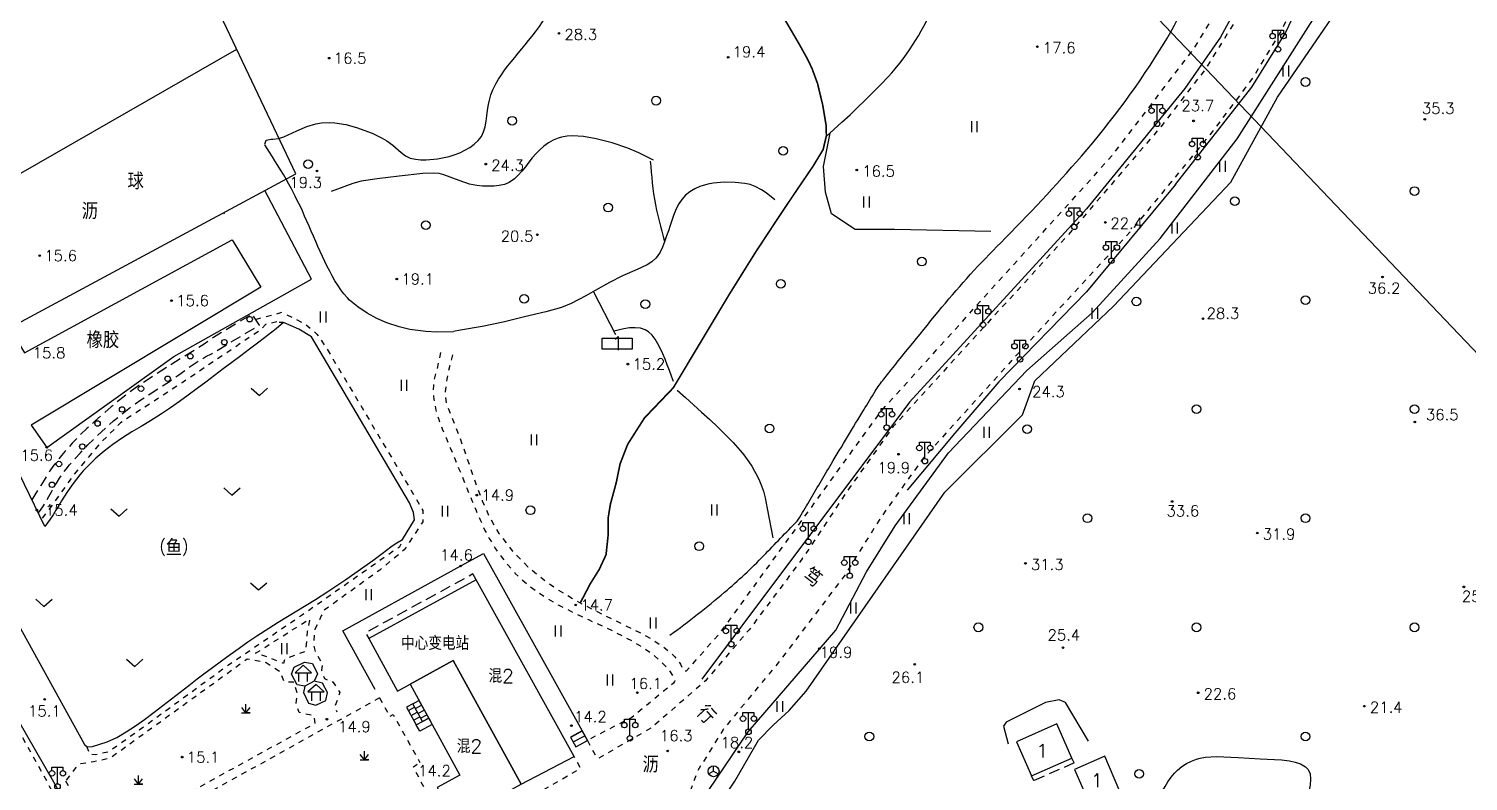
# Model space of a CAD drawing. Extents: x 115374 to 116875, y 149866 to 152432.
# Drawn here: x 116151 to 116415, y 150632.8 to 150770.7 of the extents above; entities that cross this region are included whole.
import ezdxf
from ezdxf.enums import TextEntityAlignment as Align

# ---------------------------------------------------------------- set-up
doc = ezdxf.new("R2010")
doc.units = 0
doc.header["$MEASUREMENT"] = 0
doc.header["$PDMODE"] = 32
doc.header["$PDSIZE"] = 0.3
for name, pattern in [('X3', [5, 4, -1]), ('X5', [3, 2, -1]), ('X6', [2, 1, -1])]:
    doc.linetypes.add(name, pattern=pattern)
doc.layers.get('0').update_dxf_attribs({"linetype": 'CONTINUOUS'})
for name, color, linetype in [('BOUND', 7, 'CONTINUOUS'), ('DLDW', 14, 'CONTINUOUS'), ('DLSS', 5, 'CONTINUOUS'), ('DMTZ', 5, 'CONTINUOUS'), ('GCD', 1, 'CONTINUOUS'), ('GXYZ', 2, 'CONTINUOUS'), ('JMD', 6, 'CONTINUOUS'), ('SXSS', 5, 'CONTINUOUS'), ('YZH', 2, 'CONTINUOUS'), ('ZBTZ', 5, 'CONTINUOUS')]:
    doc.layers.add(name, color=color, linetype=linetype)
doc.styles.add('HZ', font='rs.shx', dxfattribs={"bigfont": 'hztxt.shx'})
doc.linetypes.add('X19', pattern='A,4.5,[145,symbolx.shx,S=1,R=0,X=0,Y=1],4.5,-0.5,[146,symbolx.shx,S=1,R=0,X=0,Y=0],-0.5', length=10)
doc.linetypes.add('X33', pattern='A,2,[150,symbolx.shx,S=1,R=0,X=0,Y=1],1e-11', length=2)
doc.linetypes.add('X35', pattern='A,2,[4,symbolt.shx,S=1,R=0,X=0,Y=0],2,[28,symbolt.shx,S=1,R=0,X=0,Y=0],1e-11', length=4)
doc.linetypes.add('X36', pattern='A,2,[4,symbolt.shx,S=1,R=180,X=0,Y=0],2,[28,symbolt.shx,S=1,R=180,X=0,Y=0],1e-11', length=4)
doc.linetypes.add('X39', pattern='A,2,[150,symbolx.shx,S=1,R=0,X=0,Y=1],2,[151,symbolx.shx,S=1,R=0,X=0,Y=3],1e-11', length=4)
doc.linetypes.add('X4', pattern='A,0,-1e-09,[149,symbolx.shx,S=0.15,R=0,X=0,Y=0],-1.6', length=1.6)
doc.linetypes.add('X49', pattern='A,0,[5,symbolt.shx,S=1,R=0,X=0,Y=0],-10', length=10)

# ---------------------------------------------------------------- blocks, each defined once
blk = doc.blocks.new('GC121')
for p, q in [((-0.5, -0.64), (-0.5, 1.36)), ((-0.5, -0.64), (-0.5, 0.86)), ((0.5, -0.64), (0.5, 1.36))]:
    blk.add_line(p, q)
blk = doc.blocks.new('GC126')
for p, q in [((-1.5, 0.7), (0, -0.64)), ((0, -0.64), (1.5, 0.7))]:
    blk.add_line(p, q)
blk = doc.blocks.new('GC097')
for p, q in [((-1, 2.92), (-1, 3.52)), ((-1, 3.52), (1, 3.52)), ((0, 0.52), (0, 3.52)), ((1, 3.52), (1, 2.92))]:
    blk.add_line(p, q)
for centre in [(-1, 2.42), (1, 2.42), (0.01, 0)]:
    blk.add_circle(centre, 0.5)
blk = doc.blocks.new('GC048')
for q in [(-0.87, -0.5), (0, 1), (0.87, -0.5)]:
    blk.add_line((0, 0), q)
blk.add_circle((0, 0), 1)
blk = doc.blocks.new('GC124')
for p, q in [((0, -0.8), (-0.75, 0.2)), ((0, -0.8), (0, 0.8)), ((0, -0.8), (0.75, 0.2)), ((-0.8, -0.8), (0.75, -0.8)), ((0.8, -0.8), (0, -0.8))]:
    blk.add_line(p, q)
blk = doc.blocks.new('GC122')
blk.add_circle((0, 0), 0.8)
blk = doc.blocks.new('GC100')
for p, q in [((0.01, 3), (-1.49, 1.6)), ((1.51, 1.6), (0.01, 3)), ((-1.49, 1.6), (1.51, 1.6)), ((-0.79, 0), (-0.79, 1.6)), ((0.81, 0), (0.81, 1.6))]:
    blk.add_line(p, q)

msp = doc.modelspace()

# ---------------------------------------------------------------- linework, layer by layer
at = {"layer": 'BOUND', "linetype": 'Continuous', "flags": 128}
for points in [[(116220.26, 150646.32), (116222.04, 150643.08), (116223.18, 150643.7), (116221.4, 150646.94)], [(116223.18, 150643.7), (116221.4, 150646.94), (116222.54, 150647.57), (116224.32, 150644.33)], [(116222.67, 150641.94), (116222.04, 150643.08), (116224.32, 150644.33), (116224.95, 150643.19)]]:
    msp.add_lwpolyline(points, close=True, dxfattribs=at)
at = {"layer": 'BOUND', "linetype": 'Continuous', "elevation": 14.21, "flags": 128}
msp.add_lwpolyline([(116250.36, 150640.87), (116251.32, 150639.08), (116253.45, 150640.22), (116252.49, 150642.01)], close=True, dxfattribs=at)
at = {"layer": 'DLDW', "flags": 128}
msp.add_lwpolyline([(116201.62, 150650.22), (116200.19, 150650.45), (116199.15, 150652.39), (116199.63, 150653.65), (116201.56, 150654.57), (116203.02, 150654.34), (116203.93, 150652.47), (116203.3, 150651.14)], dxfattribs=at)
msp.add_lwpolyline([(116201.62, 150650.22), (116201.34, 150649.02), (116202.25, 150647.08), (116203.65, 150646.73), (116205.45, 150647.58), (116205.74, 150649.04), (116204.82, 150650.72), (116203.3, 150651.14)], close=True, dxfattribs=at)
at = {"layer": 'DLSS', "linetype": 'X6', "flags": 128}
for points in [[(116228.67, 150710.97), (116227.62, 150706.52), (116227.34, 150704.24), (116227.5, 150702.23), (116229, 150698.42), (116230.07, 150695.6), (116231.07, 150692.78), (116232.04, 150689.95), (116233.03, 150687.13), (116234.15, 150684.17), (116235.35, 150681.42), (116237.21, 150678.19), (116239.66, 150675.01), (116242.52, 150672.1), (116245.63, 150669.56), (116248.15, 150667.8), (116250.72, 150666.25), (116254.17, 150664.37), (116259.57, 150661.74), (116263.15, 150659.96), (116264.03, 150659.49), (116265.63, 150658.57), (116267.29, 150657.46), (116268.77, 150656.27), (116269.49, 150655.56), (116270.13, 150654.79), (116270.49, 150654.25), (116270.92, 150653.36), (116271.22, 150653), (116271.6, 150652.98), (116277.98, 150660.22), (116307.32, 150700.63), (116349.64, 150747.43), (116364.5, 150766.84), (116373.1, 150780.8), (116378.98, 150793.92), (116382.89, 150813.4), (116382.77, 150832.37), (116381.81, 150848.27), (116380.52, 150859.6), (116375.78, 150887.66), (116370.13, 150914.6), (116360.94, 150943.62), (116356.37, 150955.18), (116350.17, 150969.07), (116348.92, 150972.72), (116347.49, 150975.81), (116345, 150979), (116340.21, 150984.15), (116336.37, 150989.14), (116331.86, 150992.88), (116323.99, 151000)], [(116328.29, 151000), (116338.36, 150991.58), (116350.32, 150977.83), (116359.98, 150956.99), (116363.43, 150947.69), (116374.28, 150913.28), (116385.31, 150851.79), (116386.48, 150813.17), (116382.41, 150792.47), (116374.65, 150776.05), (116366.8, 150763.38), (116358.64, 150752.79), (116341.62, 150732.99), (116309.53, 150697.81), (116300.88, 150685.69), (116292.9, 150673.64), (116283.08, 150660.52), (116275.1, 150651.19), (116265.19, 150642.56), (116255.31, 150636.87), (116253.45, 150640.22)], [(116370.63, 150956.85), (116371, 150953.65), (116372.19, 150949.69), (116377.11, 150935.36), (116383.61, 150912.65), (116393.64, 150854.74), (116394.69, 150830.61), (116393.79, 150806.35), (116389.91, 150790.02), (116380.73, 150770.42), (116375.5, 150761.78), (116367.83, 150751.59), (116353.19, 150733.74), (116331.79, 150710.51), (116314.84, 150691.74), (116307.34, 150681.28), (116300.49, 150670.33), (116288.75, 150654.88), (116278.31, 150642.22), (116273.61, 150634.6), (116272.11, 150630.48), (116271.93, 150628.32), (116272.22, 150626.12), (116305.11, 150544.73), (116305.41, 150544.53), (116305.8, 150544.55), (116316.04, 150549.01)], [(116192.58, 150717.46), (116197.41, 150718.76), (116201.77, 150716.55), (116203.83, 150714.77), (116205.68, 150712.04), (116223.27, 150682.43), (116223.22, 150680.32), (116219.84, 150675.21), (116215.34, 150671.47), (116205.05, 150664.05), (116204.62, 150663.08), (116203.45, 150660.63), (116203.19, 150657.95), (116203.54, 150656.4), (116204.86, 150654.27), (116204.67, 150653.14), (116205.19, 150651.58), (116206.71, 150650.97), (116208.04, 150649.04), (116207.02, 150646.24), (116207.5, 150645.51)], [(116196.48, 150717.03), (116194.36, 150716.5), (116193.57, 150715.56), (116179.1, 150705.84), (116167.82, 150698.48), (116163.89, 150694.54), (116159.16, 150688.89), (116154.61, 150682.52), (116153.26, 150680.81)], [(116226.5, 150711.37), (116225.88, 150708.41), (116225.58, 150707.45), (116225.34, 150706.48), (116225.19, 150705.38), (116225.15, 150704.39), (116225.21, 150703.38), (116225.29, 150702.78), (116225.44, 150701.78), (116225.65, 150700.81), (116225.81, 150700.21), (116226.11, 150699.26), (116226.45, 150698.32), (116226.82, 150697.39), (116227.2, 150696.46), (116227.51, 150695.73), (116227.9, 150694.81), (116228.28, 150693.88), (116228.67, 150692.96), (116229.05, 150692.04), (116229.43, 150691.11), (116229.81, 150690.19), (116230.19, 150689.27), (116230.57, 150688.34), (116230.95, 150687.42), (116231.33, 150686.49), (116231.71, 150685.57), (116232.25, 150684.27), (116232.63, 150683.35), (116233.01, 150682.42), (116233.41, 150681.5), (116233.81, 150680.58), (116234.22, 150679.67), (116234.65, 150678.77), (116235.43, 150677.3), (116235.94, 150676.44), (116236.48, 150675.59), (116237.05, 150674.76), (116237.64, 150673.95), (116238.25, 150673.15), (116238.88, 150672.37), (116240.21, 150670.88), (116241.43, 150669.71), (116242.98, 150668.44), (116244.6, 150667.25), (116246.27, 150666.15), (116248.21, 150665.03), (116250.89, 150663.69), (116253.61, 150662.42), (116256.12, 150661.25), (116258.84, 150659.95), (116261.51, 150658.56), (116264.07, 150657.02), (116265.23, 150656.18), (116266.74, 150654.87), (116267.97, 150653.63), (116268.61, 150652.85), (116269.16, 150652.01), (116269.45, 150651.38), (116269.44, 150651.2), (116269.4, 150651.03), (116269.2, 150650.74), (116261.61, 150644.47), (116253.42, 150640.27)], [(116125.14, 150688.71), (116127.88, 150682.04), (116130.64, 150675.56), (116175, 150595.18), (116175.93, 150594.66), (116177.29, 150594.37), (116178.96, 150595.01), (116240.61, 150628.76), (116245.03, 150630.99), (116252.2, 150635.14), (116251.01, 150637.29)], [(116161.53, 150639.2), (116162.16, 150637.71), (116163.3, 150637.68), (116165.62, 150638.21), (116170.85, 150641.89), (116176.64, 150646.11), (116187.58, 150654.08), (116201.18, 150663.33), (116213.2, 150671.76), (116219, 150675.82), (116219.8, 150677.15)], [(116215.31, 150648.06), (116194.39, 150636.43), (116164.63, 150620.03), (116177.26, 150597), (116219.6, 150620.84), (116226.8, 150624.96), (116225.36, 150627.47), (116221, 150624.97)], [(116215.31, 150648.06), (116217.19, 150644.63), (116217.81, 150644.98), (116222.69, 150636.19)], [(116220.16, 150626.51), (116224.64, 150629.27), (116221.53, 150635.43), (116222.69, 150636.19)]]:
    msp.add_lwpolyline(points, dxfattribs=at)
at = {"layer": 'DLSS', "linetype": 'X3', "const_width": 0.3, "flags": 128}
msp.add_lwpolyline([(116251.03, 150880.14), (116250.37, 150874.48), (116250.53, 150868.49), (116250.82, 150864.48), (116251.01, 150858.43), (116250.86, 150852.43), (116250.52, 150842.93), (116250.14, 150838.95), (116249.22, 150834.66), (116248.48, 150831.75), (116247.91, 150827.95), (116247.93, 150824.65), (116248.49, 150821.6), (116250.23, 150818.7), (116254.62, 150816.17), (116258.71, 150813.85), (116264.06, 150809.12), (116268.65, 150803.81), (116273.53, 150797.83), (116276.04, 150794.71), (116277.84, 150792.32), (116280.06, 150788.98), (116282.61, 150784.68), (116286.35, 150778.08), (116289.87, 150772.04), (116292.29, 150767.91), (116293.75, 150765.28), (116294.62, 150763.48), (116295.64, 150760.72), (116296.58, 150756.82), (116297.2, 150753.13), (116297.27, 150751.13), (116296.66, 150748.57), (116294.79, 150745.49), (116291.38, 150740.48), (116288.05, 150735.5), (116284.22, 150729.68), (116279.48, 150722.08), (116273.82, 150712.64), (116270.22, 150706.63), (116269.19, 150704.91), (116263.9, 150699.38), (116260.82, 150694.55), (116259.43, 150690.96), (116258.71, 150687.47), (116257.66, 150683.6), (116257.22, 150680.93), (116257.24, 150677.9), (116256.85, 150674.29), (116255.6, 150671.6), (116253.98, 150669.01), (116252.17, 150665.55)], dxfattribs=at)
at = {"layer": 'DLSS', "linetype": 'X6', "flags": 128}
for points in [[(116192.55, 150656.22), (116202.5, 150662.53), (116202.06, 150660.23), (116201.8, 150657.17), (116201.78, 150656.59), (116197.92, 150655.14), (116197.71, 150654.38), (116196.19, 150654.99), (116193.91, 150655.81)], [(116157.69, 150632.83), (116163.96, 150621.58), (116192.3, 150637.25), (116203.53, 150643.4), (116203.34, 150644.74), (116200.57, 150645.34), (116200.02, 150647.08), (116200.26, 150648.8), (116199.54, 150650.93), (116197.81, 150650.97), (116197.06, 150652.89), (116196.99, 150652.86), (116194.49, 150654.5), (116191.05, 150655.15), (116165.91, 150636.98), (116162.82, 150636.29), (116160.51, 150635.98), (116159.57, 150635.2)]]:
    msp.add_lwpolyline(points, close=True, dxfattribs=at)
at = {"layer": 'DMTZ', "linetype": 'X39', "flags": 128}
msp.add_lwpolyline([(116268.58, 150659.55, 0.018597), (116278.58, 150667.41, 0.023959), (116285.79, 150674.15, 0.002193), (116291.89, 150680.48, 0.050817), (116292.13, 150680.79, 0.009045), (116294.1, 150684.07, -0.004345), (116298.14, 150690.93, -0.001049), (116304.14, 150700.88, -0.003064), (116306.22, 150704.28, -0.028746), (116307.81, 150706.52, -0.004657), (116318.47, 150719.67, -0.023656), (116329.24, 150731.51, 0.017427), (116344.04, 150747.39, 0.041294), (116359.24, 150768.11, 0.070124), (116365.3, 150782.02, 0.047397), (116367.95, 150796.96, -0.037047), (116370.95, 150816.12, -0.016962), (116374.7, 150830.06, 0.034372), (116376.31, 150837.01, 0.029513), (116376.71, 150840.91, 0.009697), (116376.97, 150852.84, 0.028515), (116375.47, 150880.37, 0.040785), (116371.78, 150899.3, 0.02342), (116366.92, 150913.9, -0.024431), (116362.29, 150927.91, -0.010081), (116360.16, 150936.23, 0.01408), (116358.59, 150942.17, 0.027699), (116356.4, 150948.33, 0.0138), (116351, 150960.28, 0.028535), (116347.31, 150966.89, 0.008183), (116332.78, 150988.93, 0.03476), (116327.68, 150995.39, 0.007048), (116323.36, 151000)], format="xyb", dxfattribs=at)
for points in [[(116319.57, 150616.4), (116315.57, 150616.34), (116311.57, 150616.42), (116308.32, 150616.7), (116305.34, 150617.15), (116303.39, 150617.6), (116301.52, 150618.21), (116299.7, 150619.03), (116297.93, 150619.98), (116295.96, 150621.26), (116294.29, 150622.42), (116292.57, 150623.44), (116291.54, 150623.86), (116290.59, 150624.1), (116288.61, 150624.3), (116284.56, 150624.52), (116283.17, 150624.82), (116282.24, 150625.18), (116281.34, 150625.66), (116280.49, 150626.22), (116279.7, 150626.86), (116278.97, 150627.57), (116278.42, 150628.23), (116278.76, 150630.2), (116280.5, 150632.78), (116284.83, 150640.31), (116287.51, 150643.07), (116290.44, 150645.71), (116293.57, 150649.28), (116319.01, 150685.78), (116333.25, 150699.93), (116335.49, 150706.16), (116349.91, 150719.86), (116371.47, 150742.59), (116380.02, 150758.22), (116397.83, 150784.17), (116400.13, 150800.68), (116404.85, 150822.24), (116392.53, 150905.69), (116388.28, 150928.22), (116380.62, 150951.77)], [(116194.24, 150749.6), (116194.51, 150750.3), (116195.45, 150750.52), (116195.74, 150750.52), (116196.8, 150750.64), (116197.75, 150750.93), (116200.13, 150752.05), (116201.98, 150752.83), (116203.65, 150753.32), (116204.64, 150753.49), (116206.13, 150753.56), (116207.13, 150753.5), (116209.11, 150753.16), (116211.07, 150752.63), (116213.95, 150751.58), (116215.77, 150750.7), (116216.65, 150750.18), (116217.76, 150749.38), (116219.27, 150748.03), (116220.08, 150747.44), (116220.95, 150747.04), (116221.88, 150746.81), (116222.86, 150746.69), (116223.88, 150746.68), (116225.96, 150746.87), (116228.05, 150747.32), (116229.01, 150747.62), (116230.01, 150748.01), (116230.97, 150748.46), (116231.87, 150748.98), (116232.69, 150749.57), (116233.41, 150750.23), (116233.99, 150751), (116234.4, 150751.86), (116234.67, 150752.79), (116234.85, 150753.77), (116235, 150754.79), (116235.13, 150755.82), (116235.28, 150756.84), (116235.45, 150757.63), (116235.73, 150758.6), (116236.09, 150759.53), (116236.62, 150760.62), (116237.12, 150761.48), (116237.67, 150762.32), (116238.24, 150763.13), (116238.85, 150763.93), (116239.47, 150764.71), (116240.1, 150765.49), (116240.74, 150766.27), (116241.38, 150767.05), (116242.02, 150767.82), (116242.65, 150768.6), (116243.28, 150769.38), (116243.89, 150770.17), (116244.63, 150771.18), (116245.2, 150772), (116245.74, 150772.84), (116246.26, 150773.68), (116246.77, 150774.54), (116247.27, 150775.4), (116247.77, 150776.26), (116248.26, 150777.13), (116248.74, 150778), (116249.22, 150778.87), (116249.7, 150779.75), (116250.18, 150780.63), (116250.65, 150781.51), (116251.12, 150782.39), (116251.59, 150783.28), (116252.05, 150784.17), (116252.51, 150785.08), (116252.96, 150785.98), (116253.26, 150786.6), (116253.7, 150787.52), (116254.12, 150788.46), (116254.52, 150789.41), (116254.88, 150790.37), (116255.18, 150791.34), (116255.42, 150792.31), (116255.56, 150793.3), (116255.58, 150794.29), (116255.51, 150794.87), (116255.25, 150795.88), (116254.82, 150796.82), (116254.22, 150797.63), (116253.88, 150797.94), (116253.06, 150798.4), (116252.12, 150798.67), (116251.1, 150798.79), (116246.55, 150798.82), (116242.59, 150798.83), (116238.24, 150798.61), (116234.23, 150798.38), (116232.28, 150798.43), (116230.3, 150798.68), (116226.37, 150799.5), (116222.44, 150800.32), (116220.79, 150800.54), (116218.82, 150800.62), (116215.84, 150800.49), (116211.82, 150800.07), (116209.85, 150799.75), (116208.85, 150799.52), (116207.92, 150799.2), (116207.32, 150798.9), (116206.57, 150798.32), (116205.9, 150797.62), (116205.29, 150796.84), (116204.71, 150796), (116204.14, 150795.15), (116203.54, 150794.3), (116202.76, 150793.32), (116202.03, 150792.58), (116201.23, 150791.92), (116200.38, 150791.36), (116199.49, 150790.89), (116198.49, 150790.54), (116197.54, 150790.38), (116196.56, 150790.34), (116193.53, 150790.55), (116190.36, 150788.18), (116183.95, 150780.71)], [(116265.54, 150746.64), (116262.86, 150747.99), (116260.82, 150748.86), (116257.98, 150749.81), (116255.07, 150750.56), (116252.74, 150750.96), (116250.71, 150751.08), (116249.7, 150751.03), (116248.71, 150750.88), (116248.05, 150750.7), (116247.15, 150750.31), (116246.29, 150749.81), (116245.47, 150749.21), (116244.69, 150748.55), (116244.01, 150747.86), (116243.33, 150747.08), (116242.68, 150746.27), (116242.05, 150745.45), (116241.42, 150744.65), (116240.76, 150743.89), (116240.06, 150743.21), (116239.11, 150742.55), (116238.23, 150742.19), (116237.27, 150741.98), (116236.26, 150741.86), (116234.18, 150741.89), (116233.13, 150742.01), (116231.83, 150742.27), (116229.91, 150742.93), (116227.11, 150743.98), (116226.24, 150744.19), (116225.25, 150744.29), (116223.24, 150744.23), (116218.93, 150743.74), (116214.9, 150743.23), (116211.94, 150742.77), (116210.4, 150742.35), (116207.57, 150741.33), (116206.44, 150740.93)], [(116228.87, 150715.16), (116225.81, 150715.1), (116223.81, 150715.21), (116220.84, 150715.62), (116218.88, 150716.07), (116216.66, 150716.81), (116214.8, 150717.64), (116213.01, 150718.62), (116211.33, 150719.73), (116209.81, 150721), (116209.42, 150721.39), (116208.77, 150722.12), (116208.18, 150722.89), (116207.63, 150723.71), (116207.12, 150724.55), (116206.63, 150725.41), (116206.16, 150726.29), (116205.71, 150727.18), (116205.27, 150728.08), (116204.84, 150728.99), (116204.42, 150729.91), (116204.01, 150730.83), (116203.6, 150731.76), (116203.19, 150732.69), (116202.79, 150733.62), (116202.38, 150734.55), (116201.97, 150735.48), (116201.56, 150736.4), (116201.15, 150737.33), (116200.72, 150738.25), (116200.29, 150739.16), (116199.85, 150740.07), (116199.17, 150741.4), (116198.69, 150742.27), (116198.19, 150743.14), (116197.68, 150744), (116197.15, 150744.86), (116196.63, 150745.7), (116196.1, 150746.55), (116195.65, 150747.27), (116195.12, 150748.12), (116194.27, 150749.48)], [(116287.8, 150739.39), (116286.21, 150740.65), (116285.38, 150741.22), (116284.21, 150741.83), (116283.28, 150742.16), (116282.3, 150742.38), (116280.54, 150742.58), (116278.51, 150742.59), (116276.51, 150742.41), (116275.52, 150742.23), (116274.03, 150741.79), (116273.11, 150741.37), (116272.25, 150740.83), (116271.45, 150740.21), (116270.73, 150739.45), (116270.18, 150738.62), (116269.73, 150737.72), (116269.25, 150736.53), (116268.91, 150735.59), (116268.59, 150734.64), (116268.28, 150733.7), (116267.96, 150732.75), (116267.58, 150731.67), (116267.21, 150730.72), (116266.78, 150729.8), (116266.25, 150728.96), (116265.98, 150728.65), (116265.25, 150728.01), (116264.41, 150727.48), (116262.56, 150726.61), (116259.88, 150725.43), (116257.48, 150724.24), (116254.86, 150722.76), (116253.13, 150721.75), (116250.48, 150720.34), (116248.67, 150719.62), (116245.78, 150718.83), (116241.88, 150717.9), (116237.99, 150716.95), (116234.1, 150716.13), (116230.16, 150715.45), (116228.88, 150715.23)]]:
    msp.add_lwpolyline(points, dxfattribs=at)
at = {"layer": 'DMTZ', "linetype": 'X35', "flags": 128}
for points, elevation in [([(116301.94, 150566.2), (116289.16, 150599.75), (116275.76, 150626.43), (116275.22, 150628.76), (116275.67, 150631.05), (116282.94, 150641.81), (116299, 150660.45), (116304.64, 150671.15), (116309.91, 150679.62), (116319.66, 150692.99), (116334.02, 150708.06), (116345.99, 150718.64), (116358.46, 150732.29), (116372.63, 150750.59), (116386.46, 150772.36), (116392.83, 150787.53), (116396.26, 150800.02), (116399.32, 150817.72), (116399.33, 150836.38), (116388.95, 150905.13), (116388.06, 150908.33)], 8.31), ([(116153.93, 150679.45), (116142.64, 150702.55)], 12.25), ([(116133.83, 150697.72), (116137.28, 150686.2), (116144.13, 150670.33), (116161.21, 150639.47)], 12.25)]:
    msp.add_lwpolyline(points, dxfattribs=dict(at, elevation=elevation))
at = {"layer": 'DMTZ', "linetype": 'X33', "flags": 128}
for points in [[(116264.96, 150746.46), (116265.05, 150745.46), (116265.14, 150744.46), (116265.24, 150743.47), (116265.34, 150742.47), (116265.45, 150741.48), (116265.58, 150740.48), (116265.73, 150739.5), (116265.92, 150738.46), (116266.12, 150737.49), (116266.34, 150736.51), (116266.58, 150735.54), (116266.83, 150734.57), (116267.09, 150733.61), (116267.34, 150732.64), (116267.56, 150731.76)], [(116345.35, 150640.14), (116341.11, 150647.21), (116339.95, 150647.69), (116337.43, 150647.2), (116330.24, 150643.58), (116329.77, 150642.87), (116330.63, 150639.62)]]:
    msp.add_lwpolyline(points, dxfattribs=at)
at = {"layer": 'DMTZ', "linetype": 'X35', "flags": 128}
msp.add_lwpolyline([(116219.5, 150677.1), (116221.71, 150680.71), (116221.55, 150682.06), (116220.83, 150683.8), (116202.8, 150714.28), (116200.53, 150715.68), (116197.69, 150716.9), (116196.92, 150716.91)], dxfattribs=at)
at = {"layer": 'DMTZ', "linetype": 'X36', "flags": 128}
msp.add_lwpolyline([(116214.48, 150649.57), (116208.56, 150660.36), (116230.2, 150672.24), (116234.39, 150674.54), (116252.49, 150642.01), (116253.45, 150640.22)], dxfattribs=at)
at = {"layer": 'GCD', "linetype": 'Continuous'}
for p in [(116248.22, 150769.9, 28.3), (116279.25, 150765.52, 19.4), (116335.97, 150767.46, 17.6), (116206.07, 150765.35, 16.5), (116364.61, 150753.85, 23.7), (116407.02, 150754.15, 35.3), (116203.84, 150744.67, 19.3), (116234.79, 150745.92, 24.3), (116302.84, 150744.84, 16.5), (116348.44, 150735.23, 22.4), (116244.24, 150732.96, 20.5), (116152.97, 150729.14, 15.6), (116218.47, 150724.85, 19.1), (116399.28, 150725.24, 36.2), (116177.16, 150720.9, 15.6), (116366.34, 150717.58, 28.3), (116260.86, 150709.25, 15.2), (116332.7, 150704.69, 24.3), (116405.2, 150698.65, 36.5), (116154.27, 150693.98, 15.59), (116310.5, 150692.73, 19.9), (116233.14, 150685.23, 14.9), (116360.68, 150684.06, 33.6), (116152.44, 150682.48, 15.45), (116376.3, 150678.28, 31.9), (116230.2, 150672.24, 14.65), (116333.78, 150672.71, 31.3), (116414.19, 150668.4, 25.4), (116251.28, 150665.08, 14.7), (116340.65, 150657.25, 25.4), (116295.97, 150657.08, 19.9), (116313.47, 150654.21, 26.1), (116153.89, 150647.77, 15.1), (116262.6, 150649.01, 16.09), (116365.46, 150648.98, 22.6), (116205.65, 150644.13, 14.9), (116395.95, 150646.53, 21.4), (116250.51, 150642.96, 14.17), (116179.11, 150637.18, 15.1), (116268.16, 150638.32, 16.28), (116281.21, 150638.14, 18.2)]:
    msp.add_point(p, dxfattribs=at)
at = {"layer": 'GXYZ', "linetype": 'Continuous'}
msp.add_line((116257.4, 150878.31), (116472.26, 150652.84), dxfattribs=at)
at = {"layer": 'JMD', "flags": 128}
msp.add_lwpolyline([(116261.67, 150712), (116256.13, 150711.98), (116256.13, 150713.99), (116261.66, 150714.01)], close=True, dxfattribs=at)
at = {"layer": 'JMD', "linetype": 'Continuous', "flags": 128}
for points in [[(116251.01, 150637.29), (116233, 150669.72), (116213.34, 150658.93), (116218.62, 150649.3), (116220.9, 150650.55), (116228.81, 150654.89), (116241.27, 150632.2)], [(116241.27, 150632.2), (116228.81, 150654.89), (116220.9, 150650.55), (116230.05, 150633.89), (116225.87, 150631.6), (116229.19, 150625.57)], [(116342.29, 150637.02), (116339.54, 150643.26), (116332.15, 150640), (116334.91, 150633.76)], [(116351.11, 150630.86), (116348.31, 150637.33), (116342.79, 150634.94), (116345.59, 150628.47)]]:
    msp.add_lwpolyline(points, close=True, dxfattribs=at)
at = {"layer": 'SXSS', "linetype": 'Continuous', "flags": 128}
for points in [[(116197.69, 150716.9), (116196.32, 150715.71), (116194.73, 150714.49), (116193.14, 150713.28), (116191.43, 150711.98), (116189.84, 150710.77), (116188.24, 150709.56), (116186.65, 150708.36), (116185.05, 150707.15), (116183.45, 150705.95), (116181.84, 150704.76), (116180.23, 150703.57), (116178.61, 150702.4), (116176.98, 150701.24), (116175.32, 150700.13), (116173.3, 150698.86), (116171.59, 150697.84), (116169.87, 150696.81), (116168.18, 150695.74), (116166.41, 150694.52), (116164.82, 150693.29), (116163.29, 150691.99), (116161.84, 150690.61), (116160.96, 150689.68), (116160.32, 150688.92), (116159.7, 150688.13), (116159.1, 150687.33), (116158.52, 150686.51), (116157.96, 150685.68), (116157, 150684.2), (116156.47, 150683.35), (116155.95, 150682.49), (116155.42, 150681.64), (116154.88, 150680.8), (116153.93, 150679.45)], [(116161.21, 150639.47), (116161.68, 150639.09), (116162.67, 150639.15), (116165.35, 150639.97), (116167.13, 150640.79), (116168.86, 150641.8), (116170.54, 150642.93), (116172.19, 150644.11), (116173.96, 150645.43), (116175.56, 150646.64), (116177.14, 150647.86), (116178.72, 150649.08), (116180.3, 150650.3), (116181.88, 150651.52), (116183.08, 150652.43), (116184.68, 150653.62), (116186.29, 150654.81), (116187.91, 150655.99), (116189.53, 150657.15), (116191.17, 150658.31), (116192.82, 150659.43), (116195.02, 150660.86), (116196.72, 150661.91), (116198.43, 150662.95), (116200.14, 150663.99), (116201.85, 150665.02), (116203.55, 150666.08), (116205.84, 150667.54), (116207.5, 150668.65), (116209.15, 150669.78), (116210.8, 150670.92), (116212.43, 150672.08), (116214.06, 150673.24), (116215.8, 150674.52), (116217.4, 150675.72), (116218.2, 150676.32), (116219.5, 150677.1)]]:
    msp.add_lwpolyline(points, dxfattribs=at)
at = {"layer": 'YZH', "linetype": 'Continuous'}
for p, q in [((116220.6, 150645.71), (116221.74, 150646.33)), ((116221.08, 150644.83), (116222.22, 150645.45)), ((116221.56, 150643.95), (116222.7, 150644.58)), ((116221.88, 150646.07), (116223.02, 150646.69)), ((116222.36, 150645.19), (116223.5, 150645.82)), ((116222.84, 150644.32), (116223.98, 150644.94)), ((116250.38, 150640.84), (116252.51, 150641.98)), ((116250.85, 150639.96), (116252.98, 150641.1))]:
    msp.add_line(p, q, dxfattribs=at)
at = {"layer": 'YZH', "linetype": 'X19', "flags": 128}
for points in [[(116142.43, 150713.24), (116199.96, 150744.13), (116179.2, 150787.86), (116143.84, 150852.15)], [(116130.82, 150733.65), (116146.23, 150742.38), (116189.11, 150766.99)], [(116147.33, 150716.07), (116150.2, 150711.32), (116188.26, 150732.06), (116193.53, 150723.39), (116151.39, 150698.06), (116154.27, 150693.98), (116177.56, 150710.65), (116202.81, 150724.83), (116194.27, 150741.08)]]:
    msp.add_lwpolyline(points, dxfattribs=at)
at = {"layer": 'YZH', "linetype": 'X5', "flags": 128}
for points in [[(116152.72, 150681.92), (116153.12, 150682.44), (116153.65, 150683.24), (116154.16, 150684.09), (116154.66, 150684.96), (116155.15, 150685.84), (116155.64, 150686.73), (116156.16, 150687.6), (116156.63, 150688.36), (116157.21, 150689.19), (116157.82, 150689.98), (116158.45, 150690.76), (116159.1, 150691.52), (116160.44, 150693.01), (116161.83, 150694.45), (116163.58, 150696.14), (116165.05, 150697.5), (116166.54, 150698.83), (116168.07, 150700.12), (116169.64, 150701.36), (116171.53, 150702.69), (116173.21, 150703.79), (116174.9, 150704.87), (116176.58, 150705.95), (116178.5, 150707.29), (116180.07, 150708.43), (116181.67, 150709.55), (116183.42, 150710.62), (116184.49, 150711.16), (116193.29, 150716.39), (116191.94, 150718.4), (116184.83, 150714.16), (116183.14, 150712.89), (116181.48, 150711.83), (116179.59, 150710.7), (116177.91, 150709.68), (116176.23, 150708.62), (116174.54, 150707.54), (116172.85, 150706.43), (116171.18, 150705.3), (116169.54, 150704.14), (116167.65, 150702.68), (116166.1, 150701.41), (116164.58, 150700.11), (116163.09, 150698.79), (116161.62, 150697.43), (116160.33, 150696.18), (116158.94, 150694.73), (116157.6, 150693.24), (116156.95, 150692.48), (116156.32, 150691.7), (116155.41, 150690.5), (116154.85, 150689.67), (116154.31, 150688.83), (116153.78, 150687.98), (116153.16, 150686.97), (116152.63, 150686.12), (116152.08, 150685.27), (116151.51, 150684.39)], [(116233, 150669.72), (116232.42, 150670.77), (116212.76, 150659.98), (116213.34, 150658.93)], [(116342.69, 150636.11), (116342.29, 150637.02)], [(116335.31, 150632.85), (116334.91, 150633.76)], [(116342.69, 150636.11), (116335.31, 150632.85)]]:
    msp.add_lwpolyline(points, dxfattribs=at)
at = {"layer": 'YZH', "linetype": 'Continuous', "flags": 128}
for points in [[(116220.26, 150646.32), (116222.04, 150643.08), (116223.18, 150643.7), (116221.4, 150646.94)], [(116223.18, 150643.7), (116221.4, 150646.94), (116222.54, 150647.57), (116224.32, 150644.33)]]:
    msp.add_lwpolyline(points, dxfattribs=at)
msp.add_lwpolyline([(116222.67, 150641.94), (116222.04, 150643.08), (116224.32, 150644.33), (116224.95, 150643.19)], close=True, dxfattribs=at)
at = {"layer": 'YZH', "linetype": 'Continuous', "elevation": 14.21, "flags": 128}
msp.add_lwpolyline([(116250.36, 150640.87), (116251.32, 150639.08), (116253.45, 150640.22), (116252.49, 150642.01)], dxfattribs=at)
at = {"layer": 'YZH', "linetype": 'Continuous'}
for centre in [(116191.49, 150717.48), (116186.84, 150713.26), (116180.61, 150710.69), (116171.56, 150704.74), (116176.45, 150706.57), (116168.09, 150700.93), (116163.59, 150698.36), (116160.8, 150694.14), (116156.51, 150690.93), (116155.24, 150687.13)]:
    msp.add_circle(centre, 0.5, dxfattribs=at)
at = {"layer": 'ZBTZ', "linetype": 'X49', "elevation": 8.31, "flags": 128}
for points in [[(116327.93, 151000), (116337.86, 150990.78), (116346.56, 150980.3), (116353.17, 150969.14), (116356.83, 150961.2), (116361.5, 150949.38), (116374.57, 150904.19), (116382.23, 150863.49), (116385.15, 150850.99), (116385.33, 150826.5), (116385.59, 150815.59), (116383.86, 150804.71), (116379.81, 150788.11), (116369.53, 150769.21), (116363.01, 150759.77), (116345, 150737.73), (116312.52, 150702.28), (116274.44, 150651.5)], [(116392.38, 150869.37), (116396.09, 150830.7), (116395.93, 150822.22), (116392.34, 150795.1), (116391.47, 150790.38), (116386.09, 150779.78), (116381.49, 150770.05), (116375.24, 150760.04), (116361.26, 150742.19), (116361.33, 150742.17), (116344.99, 150722.51), (116328.92, 150706.02), (116320.84, 150696.56), (116312.07, 150686.13)]]:
    msp.add_lwpolyline(points, dxfattribs=at)
at = {"layer": 'ZBTZ', "linetype": 'X4', "flags": 128}
for points in [[(116297.19, 150750.92), (116298.66, 150752.27), (116300.13, 150753.63), (116301.6, 150754.99), (116302.93, 150756.25), (116304.38, 150757.64), (116305.8, 150759.04), (116307.21, 150760.46), (116308.58, 150761.92), (116309.24, 150762.67), (116309.9, 150763.42), (116310.74, 150764.46), (116311.36, 150765.26), (116311.95, 150766.07), (116312.53, 150766.9), (116313.09, 150767.74), (116313.63, 150768.6), (116314.15, 150769.46), (116314.66, 150770.34), (116315.14, 150771.23), (116315.6, 150772.12), (116316.04, 150773.03), (116316.45, 150773.94), (116316.82, 150774.87), (116317.16, 150775.81), (116317.55, 150777.15), (116317.76, 150778.13), (116317.96, 150779.11), (116318.28, 150780.58), (116318.57, 150781.54), (116318.89, 150782.49), (116319.25, 150783.42), (116319.61, 150784.36), (116320.02, 150785.43), (116320.35, 150786.37), (116320.66, 150787.31), (116320.94, 150788.26), (116321.22, 150789.21), (116321.48, 150790.17), (116321.72, 150791.13), (116321.97, 150792.09), (116322.2, 150793.05), (116322.44, 150794.01), (116322.67, 150794.97), (116322.91, 150795.94), (116323.14, 150796.9), (116323.39, 150797.86), (116323.64, 150798.82), (116323.9, 150799.79), (116324.17, 150800.74), (116324.46, 150801.7), (116324.77, 150802.66), (116325.11, 150803.61), (116325.47, 150804.56), (116325.88, 150805.5), (116326.32, 150806.44), (116326.81, 150807.37), (116327.17, 150807.98), (116327.77, 150808.9), (116328.43, 150809.8), (116329.24, 150810.82)], [(116327.4, 150733.55), (116309.75, 150733.95), (116302.53, 150733.95), (116298.19, 150736.83), (116297.11, 150740.8), (116296.75, 150745.5), (116297.93, 150751.6)], [(116258.64, 150714.63), (116254.53, 150722.57)], [(116269.23, 150706.04), (116268.85, 150707.07), (116268.47, 150708.1), (116268.08, 150709.12), (116267.68, 150710.13), (116267.27, 150711.11), (116266.84, 150712.06), (116266.38, 150712.97), (116265.88, 150713.81), (116265.31, 150714.55), (116264.66, 150715.17), (116264.04, 150715.53), (116263.18, 150715.82), (116262.22, 150715.92), (116261.18, 150715.89), (116260.12, 150715.75), (116258.3, 150715.28)], [(116269.91, 150704.48), (116271.41, 150703.13), (116272.91, 150701.79), (116274.39, 150700.44), (116275.87, 150699.08), (116277.33, 150697.7), (116278.76, 150696.3), (116280.15, 150694.87), (116281.48, 150693.38), (116282.11, 150692.6), (116283.03, 150691.35), (116283.58, 150690.51), (116284.09, 150689.65), (116284.57, 150688.76), (116285, 150687.84), (116285.38, 150686.91), (116285.72, 150685.97), (116286.06, 150684.73), (116286.25, 150683.75), (116286.41, 150682.76), (116287.47, 150677.4)], [(116358.88, 150630.9), (116359.39, 150631.78), (116359.92, 150632.65), (116360.48, 150633.48), (116361.11, 150634.25), (116361.68, 150634.82), (116362.45, 150635.45), (116363.3, 150635.99), (116364.21, 150636.45), (116365.16, 150636.8), (116365.82, 150636.99), (116366.81, 150637.17), (116368.8, 150637.3), (116372.82, 150637.14), (116376.83, 150636.85), (116380.74, 150636.69), (116382.19, 150636.51), (116383.24, 150636.28), (116384.25, 150635.93), (116385.12, 150635.43), (116385.62, 150634.93), (116385.97, 150634.1), (116386.06, 150633.12), (116385.97, 150632.05), (116385.77, 150630.97), (116385.62, 150630.36), (116385.33, 150629.33), (116385, 150628.34), (116384.64, 150627.39), (116384.26, 150626.46), (116383.84, 150625.56), (116383.4, 150624.69), (116382.91, 150623.84), (116382.09, 150622.66), (116380.74, 150621.2), (116379.29, 150619.81), (116379, 150619.52)]]:
    msp.add_lwpolyline(points, dxfattribs=at)
at = {"layer": 'ZBTZ', "linetype": 'Continuous', "flags": 128}
msp.add_lwpolyline([(116186.85, 150736.77), (116186.73, 150736.97)], dxfattribs=at)
at = {"layer": 'ZBTZ', "linetype": 'X49', "flags": 128}
msp.add_lwpolyline([(116177.3, 150594.81), (116142.3, 150655.56), (116131.35, 150676.05), (116125.39, 150691.81)], dxfattribs=at)

# ---------------------------------------------------------------- block references
at = {"layer": 'DLDW', "linetype": 'Continuous'}
for name, p in [('GC097', (116380.11, 150766.97, 32.76)), ('GC097', (116357.91, 150753.31, 31.84)), ('GC097', (116365.35, 150747.18, 31.68)), ('GC097', (116342.74, 150734.41, 30.56)), ('GC097', (116349.54, 150728.2, 30.46)), ('GC097', (116325.99, 150716.49, 29.53)), ('GC097', (116332.77, 150710.11)), ('GC097', (116308.32, 150697.62, 28.42)), ('GC097', (116315.32, 150691.44, 28.32)), ('GC097', (116293.96, 150676.66, 27.4)), ('GC097', (116301.55, 150670.43, 27.27)), ('GC097', (116279.83, 150657.88, 26.08)), ('GC100', (116201.31, 150651.07)), ('GC100', (116203.67, 150647.53)), ('GC097', (116282.97, 150641.82, 25.62)), ('GC097', (116261.21, 150640.63, 24.1))]:
    msp.add_blockref(name, p, dxfattribs=at)
at = {"layer": 'DLDW'}
msp.add_blockref('GC097', (116156.23, 150631.8), dxfattribs=at)
at = {"layer": 'GXYZ', "linetype": 'Continuous'}
msp.add_blockref('GC048', (116276.57, 150634.59, 24.56), dxfattribs=at)
at = {"layer": 'ZBTZ', "linetype": 'Continuous'}
for name, p in [('GC121', (116381.57, 150762.62, 8.31)), ('GC122', (116385.14, 150760.98)), ('GC122', (116266.02, 150757.56)), ('GC122', (116239.64, 150753.88)), ('GC121', (116324.44, 150752.41)), ('GC122', (116289.33, 150748.36)), ('GC122', (116202.22, 150745.91)), ('GC121', (116369.96, 150745.17, 8.31)), ('GC121', (116304.66, 150738.61)), ('GC122', (116372.17, 150739.13)), ('GC122', (116405.14, 150740.98)), ('GC122', (116257.25, 150737.95)), ('GC122', (116223.8, 150734.73)), ('GC121', (116361.18, 150733.84, 8.31)), ('GC122', (116314.76, 150728.05)), ('GC122', (116288.89, 150723.97)), ('GC122', (116241.81, 150721.23)), ('GC122', (116264.06, 150720.24)), ('GC122', (116354.12, 150720.72)), ('GC122', (116385.14, 150720.98)), ('GC121', (116204.99, 150717.52)), ('GC121', (116346.54, 150718.19, 8.31)), ('GC121', (116219.82, 150705)), ('GC126', (116193.27, 150704.13)), ('GC122', (116365.14, 150700.98)), ('GC122', (116405.14, 150700.98)), ('GC122', (116286.85, 150697.45)), ('GC121', (116326.7, 150696.37, 8.31)), ('GC122', (116334.08, 150697.33)), ('GC121', (116243.67, 150695)), ('GC126', (116188.24, 150685.85)), ('GC126', (116167.53, 150681.99)), ('GC121', (116227.33, 150681.93)), ('GC122', (116242.97, 150682.45)), ('GC121', (116276.73, 150682.12)), ('GC121', (116312.03, 150680.54, 8.31)), ('GC122', (116345.14, 150680.98)), ('GC122', (116385.14, 150680.98)), ('GC122', (116273.95, 150675.85)), ('GC126', (116193.12, 150668.47)), ('GC121', (116213.34, 150666.62)), ('GC126', (116153.75, 150665.43)), ('GC121', (116302.22, 150664.19, 8.31)), ('GC121', (116265.52, 150661.41)), ('GC121', (116248.1, 150659.93)), ('GC122', (116325.14, 150660.98)), ('GC122', (116365.14, 150660.98)), ('GC122', (116405.14, 150660.98)), ('GC121', (116197.87, 150656.69)), ('GC126', (116170.41, 150654.46)), ('GC121', (116257.59, 150650.98)), ('GC124', (116190.8, 150646.09)), ('GC121', (116288.75, 150646.11, 8.31)), ('GC122', (116305.14, 150640.98)), ('GC122', (116385.14, 150640.98)), ('GC124', (116212.53, 150637.49)), ('GC124', (116171.09, 150633.02)), ('GC122', (116354.63, 150634.11))]:
    msp.add_blockref(name, p, dxfattribs=at)

# ---------------------------------------------------------------- texts
at = {"layer": 'DLDW', "linetype": 'Continuous', "style": 'HZ'}
for s, p in [('球', (116170.57, 150742.93)), ('沥', (116162.18, 150737.42)), ('橡胶', (116164.57, 150713.81))]:
    msp.add_text(s, height=3, dxfattribs=at).set_placement(p, align=Align.MIDDLE)
at = {"layer": 'DLSS', "linetype": 'X6', "style": 'HZ'}
for s, rotation, p in [('笃', 322.4616, (116294.85, 150670.31)), ('行', 312.8284, (116275.33, 150645.12))]:
    msp.add_text(s, height=3, rotation=rotation, dxfattribs=at).set_placement(p, align=Align.MIDDLE)
msp.add_text('沥', height=3, dxfattribs=at).set_placement((116265.04, 150635.93), align=Align.MIDDLE)
at = {"layer": 'GCD', "linetype": 'Continuous', "style": 'HZ'}
for s, p in [('28.3', (116249.22, 150768.7, 28.3)), ('19.4', (116280.07, 150765.52, 19.4)), ('17.6', (116336.97, 150766.26, 17.6)), ('35.3', (116406.49, 150755.15, 35.3)), ('24.3', (116235.79, 150744.72, 24.3)), ('16.5', (116303.84, 150743.64, 16.5)), ('36.2', (116396.55, 150722.18, 36.2)), ('28.3', (116367, 150717.56, 28.3)), ('15.8', (116151.7, 150710.32, 15.81)), ('36.5', (116407.22, 150698.98, 36.5)), ('15.6', (116149.42, 150691.54, 15.59)), ('15.4', (116153.94, 150681.48, 15.45)), ('33.6', (116359.65, 150681.33, 33.6)), ('31.9', (116377.3, 150677.08, 31.9)), ('14.6', (116226.43, 150673.25, 14.65)), ('31.3', (116334.78, 150671.51, 31.3)), ('25.4', (116413.83, 150665.67, 25.4)), ('25.4', (116337.83, 150658.58, 25.4)), ('26.1', (116309.21, 150650.81, 26.1)), ('16.1', (116261.15, 150649.69, 16.09)), ('22.6', (116366.46, 150647.78, 22.6)), ('21.4', (116396.95, 150645.33, 21.4)), ('14.2', (116250.99, 150643.61, 14.17)), ('16.3', (116266.72, 150640.12, 16.28))]:
    msp.add_text(s, height=2, dxfattribs=at).set_placement(p)
for s, p in [('16.5', (116209.92, 150765.35, 16.5)), ('23.7', (116365.39, 150756.64, 8.31)), ('19.3', (116201.76, 150742.55, 19.3)), ('22.4', (116352.35, 150735.08, 8.31)), ('20.5', (116240.53, 150732.72, 20.5)), ('15.6', (116156.82, 150729.14, 15.6)), ('19.1', (116222.32, 150724.85, 19.1)), ('15.6', (116181.01, 150720.9, 15.6)), ('15.2', (116264.71, 150709.25, 15.2)), ('24.3', (116338, 150704.19, 24.3)), ('19.9', (116309.61, 150690.26, 8.31)), ('14.9', (116236.99, 150685.23, 14.9)), ('14.7', (116255.13, 150665.08, 14.7)), ('19.9', (116299.05, 150656.4, 8.31)), ('15.1', (116153.84, 150645.65, 15.1)), ('14.9', (116210.69, 150642.78, 14.9)), ('18.2', (116280.85, 150639.85, 8.31)), ('15.1', (116182.96, 150637.18, 15.1)), ('14.2', (116225.38, 150634.68, 14.2))]:
    msp.add_text(s, height=2, dxfattribs=at).set_placement(p, align=Align.MIDDLE)
at = {"layer": 'JMD', "linetype": 'Continuous', "style": 'HZ'}
for s, p in [('1', (116258.94, 150713.04)), ('中心变电站', (116225.5, 150658.22)), ('混2', (116237.61, 150652.17)), ('混2', (116231.8, 150639.29)), ('1', (116336.86, 150638.34)), ('1', (116346.88, 150632.91))]:
    msp.add_text(s, height=2.5, dxfattribs=at).set_placement(p, align=Align.MIDDLE)
at = {"layer": 'SXSS', "linetype": 'Continuous', "style": 'HZ'}
msp.add_text('（鱼）', height=3, dxfattribs=at).set_placement((116177.6, 150675.73), align=Align.MIDDLE)

doc.saveas('drawing.dxf')
